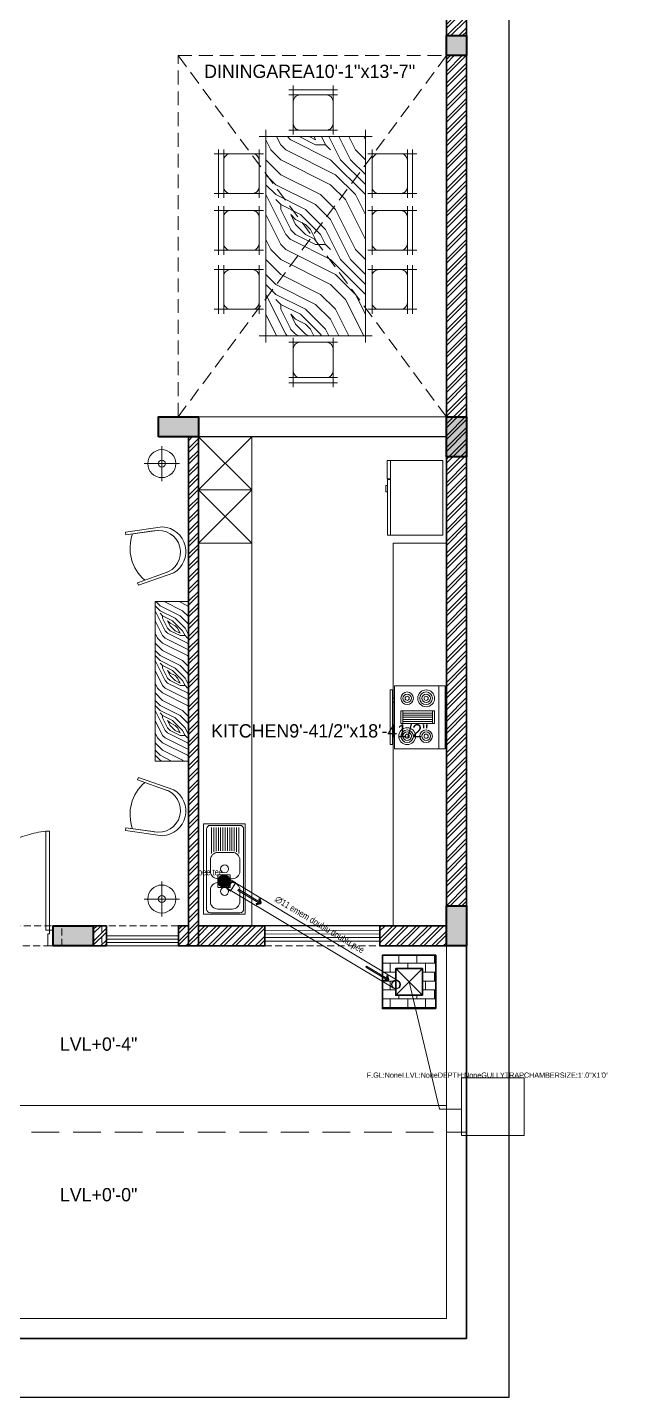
# Model space of a CAD drawing. Header units: inches. Extents: x 3094 to 3721, y -16790 to -15753.
# Drawn here: x 3449 to 3721, y -16790 to -16172 of the extents above; entities that cross this region are included whole.
import ezdxf

# ---------------------------------------------------------------- set-up
doc = ezdxf.new("R2010")
doc.units = ezdxf.units.IN
doc.header["$LTSCALE"] = 25
doc.header["$MEASUREMENT"] = 0
doc.linetypes.add('DASHED', pattern=[0.75, 0.5, -0.25])
doc.linetypes.add('HIDDEN', pattern=[0.375, 0.25, -0.125])
doc.layers.add('107 CAVERI MAIN XREF$0$FORMAT', color=7, linetype='Continuous')
doc.layers.add('FORMAT', color=7, linetype='Continuous')
for name, color, linetype, lineweight in [('ACCESORIES', 150, 'Continuous', 20), ('Door & Window', 32, 'Continuous', 20), ('Fixture', 151, 'Continuous', 15), ('Furniture', 32, 'Continuous', 9), ('PP-RWP', 6, 'Continuous', 9), ('PP-WWP', 3, 'Continuous', 9), ('SDA - Brick Wall', 7, 'Continuous', 30), ('SDA - Brick Wall Light', 254, 'Continuous', 20), ('SDA - Column', 6, 'Continuous', 40), ('SDA - Flooring Type 2', 113, 'Continuous', 18), ('SDA - Furniture', 36, 'Continuous', 9), ('SDA - Hatch Dark', 250, 'Continuous', 5), ('SDA - Hatch Lite', 252, 'Continuous', 0), ('SDA - Kitchen Counter', 21, 'Continuous', 18), ('SDA - Kitchen Fixtures', 192, 'Continuous', 5), ('SDA - Loose Furniture', 32, 'Continuous', 5), ('SDA - Overhead Lines', 252, 'DASHED', 9), ('SDA - Staircase', 1, 'Continuous', 13), ('SDA - Window', 146, 'Continuous', 13), ('WWP', 94, 'Continuous', 30)]:
    doc.layers.add(name, color=color, linetype=linetype, lineweight=lineweight)
doc.layers.add('PP- KITCHEN 1', color=34, linetype='Continuous', true_color=0x994200)
doc.layers.add('PP-OUTER ', color=34, linetype='Continuous', true_color=0x994200)
doc.styles.add('arial', font='ARIALN.TTF')
doc.styles.add('JB', font='GOTHIC.TTF', dxfattribs={"height": 5})
pattern_1 = [(45, (3081.9256, -16917.6346), (-2.65165, 2.65165), []), (45, (3083.6934, -16917.6346), (-2.65165, 2.65165), [])]
pattern_2 = [(45, (3081.9256, -14691.0874), (-2.6516504, 2.6516504), []), (45, (3083.6934, -14691.0874), (-2.6516504, 2.6516504), [])]

# ---------------------------------------------------------------- blocks, each defined once
blk = doc.blocks.new('GT 1')
at = {"layer": 'WWP', "lineweight": 15}
h = blk.add_hatch(dxfattribs=at)
h.set_pattern_fill('AR-B816', color=9, scale=0.5, style=0)
h.paths.add_polyline_path([(376155.11, 227649.48), (376131.1, 227649.48), (376131.1, 227673.48), (376155.11, 227673.48)])
h.paths.add_polyline_path([(376149.11, 227667.48), (376137.1, 227667.48), (376137.1, 227655.48), (376149.11, 227655.48)], flags=16)
at = {"layer": 'PP-WWP', "lineweight": 30}
for p, q in [((376149.11, 227655.48), (376137.1, 227667.48)), ((376137.1, 227655.48), (376149.11, 227667.48))]:
    blk.add_line(p, q, dxfattribs=at)
for points in [[(376155.11, 227649.48), (376155.11, 227673.48), (376131.1, 227673.48), (376131.1, 227649.48)], [(376149.11, 227655.48), (376149.11, 227667.48), (376137.1, 227667.48), (376137.1, 227655.48)]]:
    blk.add_lwpolyline(points, close=True, dxfattribs=at)
blk = doc.blocks.new('c')
at = {"layer": 'SDA - Hatch Dark'}
h = blk.add_hatch(color=256, dxfattribs=at)
h.dxf.hatch_style = 1
h.paths.add_polyline_path([(404.31, 589), (404.31, 598.06), (422.4, 598.06), (422.4, 589)])
at = {"layer": 'SDA - Column'}
blk.add_lwpolyline([(404.31, 589), (404.31, 598.06), (422.4, 598.06), (422.4, 589)], close=True, dxfattribs=at)
blk = doc.blocks.new('sdfc3')
at = {"layer": 'SDA - Hatch Dark'}
h = blk.add_hatch(color=256, dxfattribs=at)
h.dxf.hatch_style = 1
h.paths.add_polyline_path([(388.1, 597.15), (388.1, 606.2), (397.19, 606.2), (397.19, 597.15)])
at = {"layer": 'SDA - Column'}
blk.add_lwpolyline([(388.1, 597.15), (388.1, 606.2), (397.19, 606.2), (397.19, 597.15)], close=True, dxfattribs=at)
blk = doc.blocks.new('*U10')
at = {"color": 0, "linetype": 'ByBlock'}
blk.add_lwpolyline([(-35, 940), (-35, 0), (-70, 0), (-70, 940)], close=True, dxfattribs=at)
for points in [[(-960, -150), (-1010, -150), (-1010, -138), (-1010, -138), (-1010, 0), (-975, 0), (-975, -35), (-960, -35), (-960, -150)], [(0, -150), (0, -138), (0, -138), (0, 0), (-35, 0), (-35, -35), (-50, -35), (-50, -150), (0, -150)]]:
    blk.add_lwpolyline(points, dxfattribs=at)
at = {"color": 250, "linetype": 'DASHED', "ltscale": 250}
blk.add_arc((47, -79), 1025, 96.5703, 175.6032, dxfattribs=at)
blk = doc.blocks.new('A$C1D6C0704')
at = {"layer": 'SDA - Kitchen Fixtures', "ltscale": 0.3}
for p, q in [((1102, 0), (1102, 550)), ((1102, 550), (2300, 550)), ((2300, 550), (2300, 0)), ((1122, 460), (1122, 70)), ((2230, 510), (1172, 510)), ((1422, 460), (1272, 460)), ((1822, 460), (1672, 460)), ((1907, 445), (2250, 445)), ((1929, 415), (2250, 415)), ((1940, 385), (2250, 385)), ((2280, 70), (2280, 460)), ((1172, 360), (1172, 170)), ((1522, 360), (1522, 170)), ((1572, 360), (1572, 170)), ((1922, 360), (1922, 170)), ((1942, 355), (2250, 355)), ((1942, 325), (2250, 325)), ((1942, 295), (2250, 295)), ((1942, 265), (2250, 265)), ((1942, 235), (2250, 235)), ((1942, 205), (2250, 205)), ((1102, 0), (2300, 0)), ((1172, 20), (2230, 20)), ((1272, 70), (1422, 70)), ((1672, 70), (1822, 70)), ((1907, 85), (2250, 85)), ((1929, 115), (2250, 115)), ((1940, 145), (2250, 145)), ((1942, 175), (2250, 175))]:
    blk.add_line(p, q, dxfattribs=at)
for centre in [(1405, 272), (1704, 272)]:
    blk.add_circle(centre, 53.2, dxfattribs=at)
for centre, radius, start, end in [((1172, 460), 50, 90, 180), ((1272, 360), 100, 90, 180), ((1422, 360), 100, 0, 90), ((1672, 360), 100, 90, 180), ((1822, 360), 100, 0, 90), ((2230, 460), 50, 0, 90), ((1172, 70), 50, 180, 270), ((1272, 170), 100, 180, 270), ((1422, 170), 100, 270, 0), ((1672, 170), 100, 180, 270), ((1822, 170), 100, 270, 0), ((2230, 70), 50, 270, 0)]:
    blk.add_arc(centre, radius, start, end, dxfattribs=at)
blk = doc.blocks.new('Range-Oven - 30 in top')
for p, q in [((0, -3), (30, -3)), ((12, -6), (18, -6)), ((13, -20), (13, -6)), ((14, -6), (14, -20)), ((15, -20), (15, -6)), ((16, -6), (16, -20)), ((17, -20), (17, -6)), ((6, -24), (6, -25)), ((8, -25), (8, -24)), ((18, -20), (12, -20)), ((22, -25), (22, -24)), ((24, -24), (24, -25))]:
    blk.add_line(p, q)
for points in [[(0, -24), (0, 0), (30, 0), (30, -24)], [(12, -21), (12, -5), (18, -5), (18, -21)], [(2, -26), (2, -25), (28, -25), (28, -26)]]:
    blk.add_lwpolyline(points, close=True)
for centre, radius in [((6, -9), 4), ((6, -9), 3), ((24, -9), 3), ((6, -9), 2), ((6, -9), 1), ((24, -9), 2), ((24, -9), 1), ((6, -18), 3), ((6, -18), 2), ((6, -18), 1), ((24, -18), 4), ((24, -18), 3), ((24, -18), 2), ((24, -18), 1)]:
    blk.add_circle(centre, radius)
blk = doc.blocks.new('ADA')
at = {"layer": 'SDA - Kitchen Fixtures'}
for p, q in [((-615.54, 614.2), (-581.72, 614.2)), ((-606.89, 614.09), (-606.89, 612.76)), ((-604.23, 612.76), (-604.23, 612.1)), ((-601.28, 612.76), (-601.28, 612.1)), ((-604.23, 612.1), (-601.28, 612.1))]:
    blk.add_line(p, q, dxfattribs=at)
for points in [[(-581.72, 637.76), (-615.51, 637.76), (-615.51, 614.17)], [(-606.86, 614.17), (-606.86, 612.84), (-581.72, 612.84), (-581.72, 637.76)], [(-615.54, 614.09), (-615.54, 612.76), (-607.16, 612.76), (-607.16, 614.09)]]:
    blk.add_lwpolyline(points, dxfattribs=at)
blk = doc.blocks.new('A$C55EF659D')
at = {"layer": 'SDA - Furniture'}
for p, q in [((1.51, 0), (-20.51, 0)), ((-18.5, -20.32), (-18.5, 2.01)), ((-0.5, -20.32), (-0.5, 2.01)), ((1.51, -15.98), (-20.51, -15.98)), ((1.51, -18.31), (-20.51, -18.31)), ((-0.5, -18.31), (-18.5, -18.31))]:
    blk.add_line(p, q, dxfattribs=at)
blk.add_lwpolyline([(-18.5, -12.97), (-18.5, -3.01, -0.414214), (-15.49, 0), (-3.51, 0, -0.414214), (-0.5, -3.01), (-0.5, -12.97, -0.414214), (-3.51, -15.98), (-15.49, -15.98, -0.414214)], format="xyb", close=True, dxfattribs=at)
blk.add_lwpolyline([(-18.5, -18.31), (-0.5, -18.31), (-0.5, -15.98), (-18.5, -15.98)], close=True, dxfattribs=at)
blk = doc.blocks.new('cf')
at = {"layer": 'Furniture'}
for p, q in [((65592.54, -107055.96), (65592.62, -107054.31)), ((65615.22, -107055.37), (65592.62, -107054.31)), ((65611.55, -107056.85), (65592.54, -107055.96)), ((65612.92, -107082.7), (65594.11, -107085.59)), ((65610.48, -107083.07), (65594.11, -107085.59)), ((65594.11, -107085.59), (65594.36, -107087.22)), ((65616.73, -107083.78), (65594.36, -107087.22))]:
    blk.add_line(p, q, dxfattribs=at)
for centre, radius, start, end in [((65618.45, -107069.79), 25.28, 147.41162, 216.86926), ((65610.04, -107069.89), 13.13, 274.81169, 91.25589), ((65611.51, -107069.81), 14.91, 290.48055, 75.58703)]:
    blk.add_arc(centre, radius, start, end, dxfattribs=at)
blk = doc.blocks.new('window')
at = {"layer": 'ACCESORIES', "color": 4}
for p, q in [((3446.99, -16014.84), (3446.99, -16017.09)), ((3446.99, -16014.84), (3494.98, -16014.9)), ((3494.98, -16014.9), (3494.98, -16017.15)), ((3446.98, -16019.34), (3446.99, -16017.09)), ((3446.98, -16019.34), (3494.98, -16019.4)), ((3494.98, -16019.4), (3494.98, -16017.15))]:
    blk.add_line(p, q, dxfattribs=at)
at = {"layer": 'ACCESORIES'}
for p, q in [((3446.98, -16017.84), (3494.98, -16017.9)), ((3446.99, -16016.34), (3494.98, -16016.4))]:
    blk.add_line(p, q, dxfattribs=at)
blk = doc.blocks.new('PP-P TRAP')
at = {"linetype": 'Continuous', "ltscale": 0.005}
for p, q in [((-556, 11572), (-572, 11572)), ((-556, 11497), (-572, 11497)), ((-554, 11568), (-568, 11568)), ((-554, 11502), (-568, 11502)), ((-550, 11572), (-554, 11568)), ((-550, 11497), (-554, 11502)), ((-550, 11497), (-550, 11572)), ((-550, 11572), (-517, 11572)), ((-550, 11497), (-517, 11497))]:
    blk.add_line(p, q, dxfattribs=at)
at = {"linetype": 'Continuous'}
for p, q in [((-552, 11577), (-556, 11572)), ((-552, 11493), (-556, 11497)), ((-552, 11577), (-517, 11577)), ((-552, 11493), (-517, 11493)), ((-517, 11493), (-517, 11577))]:
    blk.add_line(p, q, dxfattribs=at)
blk.add_line((-517, 11572), (-517, 11497))
at = {"linetype": 'Continuous', "ltscale": 0.005}
for radius in [52.3, 48]:
    blk.add_circle((-608, 11535), radius, dxfattribs=at)
blk = doc.blocks.new('PP-GRATING')
at = {"linetype": 'Continuous'}
for p, q in [((-53, -49), (-53, 49)), ((-50, 53), (50, 53)), ((-39, 27), (-41, 27)), ((-41, 27), (-41, 19)), ((-39, 19), (-41, 19)), ((-41, 7), (-41, -7)), ((-39, 7), (-41, 7)), ((-39, 27), (-39, 19)), ((-39, 7), (-39, -7)), ((-37, 17), (-32, 17)), ((-37, 17), (-37, 15)), ((-37, 15), (-32, 15)), ((-32, 11), (-37, 11)), ((-37, 11), (-37, 9)), ((-32, 9), (-37, 9)), ((-32, 9), (-32, 11)), ((-30, 19), (-30, 27)), ((-28, 27), (-30, 27)), ((-30, 19), (-28, 19)), ((-30, -7), (-30, 7)), ((-30, 7), (-28, 7)), ((-28, 41), (-28, 39)), ((-20, 41), (-28, 41)), ((-20, 39), (-28, 39)), ((-28, 30), (-28, 28)), ((-28, 30), (-20, 30)), ((-28, 28), (-20, 28)), ((-28, 19), (-28, 27)), ((-28, -7), (-28, 7)), ((-24, 15), (-24, 19)), ((-22, 19), (-24, 19)), ((-22, 15), (-24, 15)), ((-24, -2), (-24, 2)), ((-22, 2), (-24, 2)), ((-22, 15), (-22, 19)), ((-22, -2), (-22, 2)), ((-20, 39), (-20, 41)), ((-20, 28), (-20, 30)), ((-20, 24), (-15, 24)), ((-20, 22), (-20, 24)), ((-20, 22), (-15, 22)), ((-15, 13), (-20, 13)), ((-20, 13), (-20, 10)), ((-15, 10), (-20, 10)), ((-20, 7), (-15, 7)), ((-20, 5), (-20, 7)), ((-20, 5), (-15, 5)), ((-17, 32), (-17, 36)), ((-15, 36), (-17, 36)), ((-17, 32), (-15, 32)), ((-15, 32), (-15, 36)), ((-15, 24), (-15, 22)), ((-15, 13), (-15, 10)), ((-15, 7), (-15, 5)), ((-13, 19), (-13, 15)), ((-11, 19), (-13, 19)), ((-13, 15), (-11, 15)), ((-13, 2), (-13, -2)), ((-11, 2), (-13, 2)), ((-11, 36), (-11, 32)), ((-9, 36), (-11, 36)), ((-11, 32), (-9, 32)), ((-11, 19), (-11, 15)), ((-11, 2), (-11, -2)), ((-9, 36), (-9, 32)), ((-7, 39), (-7, 41)), ((-7, 41), (7, 41)), ((-7, 39), (7, 39)), ((-7, 30), (7, 30)), ((-7, 30), (-7, 28)), ((-7, 28), (7, 28)), ((-7, 15), (-7, 19)), ((-5, 19), (-7, 19)), ((-5, 15), (-7, 15)), ((-7, -2), (-7, 2)), ((-5, 2), (-7, 2)), ((-5, 15), (-5, 19)), ((-5, -2), (-5, 2)), ((-3, 24), (2, 24)), ((-3, 22), (-3, 24)), ((-3, 22), (2, 22)), ((2, 13), (-3, 13)), ((-3, 13), (-3, 10)), ((2, 10), (-3, 10)), ((-3, 7), (2, 7)), ((-3, 5), (-3, 7)), ((-3, 5), (2, 5)), ((2, 24), (2, 22)), ((2, 13), (2, 10)), ((2, 7), (2, 5)), ((4, 19), (4, 15)), ((6, 19), (4, 19)), ((4, 15), (6, 15)), ((4, 2), (4, -2)), ((6, 2), (4, 2)), ((6, 19), (6, 15)), ((6, 2), (6, -2)), ((7, 41), (7, 39)), ((7, 30), (7, 28)), ((9, 32), (9, 36)), ((11, 36), (9, 36)), ((9, 32), (11, 32)), ((10, 15), (10, 19)), ((12, 19), (10, 19)), ((12, 15), (10, 15)), ((10, -2), (10, 2)), ((12, 2), (10, 2)), ((11, 32), (11, 36)), ((12, 15), (12, 19)), ((12, -2), (12, 2)), ((14, 24), (19, 24)), ((14, 22), (14, 24)), ((14, 22), (19, 22)), ((19, 13), (14, 13)), ((14, 13), (14, 10)), ((19, 10), (14, 10)), ((14, 7), (19, 7)), ((14, 5), (14, 7)), ((14, 5), (19, 5)), ((15, 32), (15, 36)), ((15, 36), (17, 36)), ((17, 32), (15, 32)), ((17, 32), (17, 36)), ((19, 41), (27, 41)), ((19, 39), (19, 41)), ((19, 39), (27, 39)), ((27, 30), (19, 30)), ((19, 28), (19, 30)), ((27, 28), (19, 28)), ((19, 24), (19, 22)), ((19, 13), (19, 10)), ((19, 7), (19, 5)), ((21, 19), (21, 15)), ((23, 19), (21, 19)), ((21, 15), (23, 15)), ((21, 2), (21, -2)), ((23, 2), (21, 2)), ((23, 19), (23, 15)), ((23, 2), (23, -2)), ((27, 41), (27, 39)), ((27, 30), (27, 28)), ((27, 19), (27, 27)), ((27, 27), (29, 27)), ((29, 19), (27, 19)), ((27, -7), (27, 7)), ((29, 7), (27, 7)), ((29, 19), (29, 27)), ((29, -7), (29, 7)), ((36, 17), (32, 17)), ((36, 15), (32, 15)), ((32, 11), (36, 11)), ((32, 9), (32, 11)), ((32, 9), (36, 9)), ((36, 17), (36, 15)), ((36, 11), (36, 9)), ((38, 27), (38, 19)), ((38, 27), (40, 27)), ((38, 19), (40, 19)), ((38, 7), (38, -7)), ((38, 7), (40, 7)), ((40, 27), (40, 19)), ((40, 7), (40, -7)), ((53, 50), (53, -49)), ((49, -52), (-50, -52)), ((-41, -7), (-39, -7)), ((-41, -27), (-41, -19)), ((-39, -19), (-41, -19)), ((-39, -27), (-41, -27)), ((-39, -27), (-39, -19)), ((-37, -9), (-32, -9)), ((-37, -9), (-37, -11)), ((-37, -11), (-32, -11)), ((-37, -17), (-37, -15)), ((-37, -15), (-32, -15)), ((-37, -17), (-32, -17)), ((-32, -9), (-32, -11)), ((-30, -7), (-28, -7)), ((-30, -19), (-28, -19)), ((-30, -19), (-30, -27)), ((-28, -27), (-30, -27)), ((-28, -19), (-28, -27)), ((-28, -28), (-20, -28)), ((-28, -30), (-28, -28)), ((-28, -30), (-20, -30)), ((-28, -41), (-28, -39)), ((-20, -39), (-28, -39)), ((-20, -41), (-28, -41)), ((-22, -2), (-24, -2)), ((-24, -19), (-24, -15)), ((-22, -15), (-24, -15)), ((-22, -19), (-24, -19)), ((-22, -19), (-22, -15)), ((-15, -5), (-20, -5)), ((-20, -5), (-20, -7)), ((-15, -7), (-20, -7)), ((-20, -10), (-15, -10)), ((-20, -13), (-20, -10)), ((-20, -13), (-15, -13)), ((-15, -22), (-20, -22)), ((-20, -22), (-20, -24)), ((-15, -24), (-20, -24)), ((-20, -28), (-20, -30)), ((-20, -39), (-20, -41)), ((-17, -32), (-17, -36)), ((-17, -32), (-15, -32)), ((-15, -36), (-17, -36)), ((-15, -5), (-15, -7)), ((-15, -10), (-15, -13)), ((-15, -22), (-15, -24)), ((-15, -32), (-15, -36)), ((-13, -2), (-11, -2)), ((-13, -15), (-13, -19)), ((-11, -15), (-13, -15)), ((-13, -19), (-11, -19)), ((-11, -15), (-11, -19)), ((-11, -36), (-11, -32)), ((-11, -32), (-9, -32)), ((-9, -36), (-11, -36)), ((-9, -36), (-9, -32)), ((-5, -2), (-7, -2)), ((-7, -19), (-7, -15)), ((-5, -15), (-7, -15)), ((-5, -19), (-7, -19)), ((-7, -28), (7, -28)), ((-7, -30), (-7, -28)), ((-7, -30), (7, -30)), ((7, -39), (-7, -39)), ((-7, -39), (-7, -41)), ((7, -41), (-7, -41)), ((-5, -19), (-5, -15)), ((2, -5), (-3, -5)), ((-3, -5), (-3, -7)), ((2, -7), (-3, -7)), ((-3, -10), (2, -10)), ((-3, -13), (-3, -10)), ((-3, -13), (2, -13)), ((2, -22), (-3, -22)), ((-3, -22), (-3, -24)), ((2, -24), (-3, -24)), ((2, -5), (2, -7)), ((2, -10), (2, -13)), ((2, -22), (2, -24)), ((4, -2), (6, -2)), ((4, -15), (4, -19)), ((6, -15), (4, -15)), ((4, -19), (6, -19)), ((6, -15), (6, -19)), ((7, -30), (7, -28)), ((7, -39), (7, -41)), ((9, -32), (9, -36)), ((9, -32), (11, -32)), ((9, -36), (11, -36)), ((12, -2), (10, -2)), ((10, -19), (10, -15)), ((12, -15), (10, -15)), ((12, -19), (10, -19)), ((11, -32), (11, -36)), ((12, -19), (12, -15)), ((19, -5), (14, -5)), ((14, -5), (14, -7)), ((19, -7), (14, -7)), ((14, -10), (19, -10)), ((14, -13), (14, -10)), ((14, -13), (19, -13)), ((19, -22), (14, -22)), ((14, -22), (14, -24)), ((19, -24), (14, -24)), ((15, -32), (15, -36)), ((17, -32), (15, -32)), ((15, -36), (17, -36)), ((17, -32), (17, -36)), ((19, -5), (19, -7)), ((19, -10), (19, -13)), ((19, -22), (19, -24)), ((27, -28), (19, -28)), ((19, -28), (19, -30)), ((27, -30), (19, -30)), ((19, -39), (19, -41)), ((19, -39), (27, -39)), ((19, -41), (27, -41)), ((21, -2), (23, -2)), ((21, -15), (21, -19)), ((23, -15), (21, -15)), ((21, -19), (23, -19)), ((23, -15), (23, -19)), ((29, -7), (27, -7)), ((27, -19), (27, -27)), ((29, -19), (27, -19)), ((27, -27), (29, -27)), ((27, -30), (27, -28)), ((27, -41), (27, -39)), ((29, -19), (29, -27)), ((36, -9), (32, -9)), ((32, -9), (32, -11)), ((36, -11), (32, -11)), ((36, -15), (32, -15)), ((36, -17), (32, -17)), ((36, -9), (36, -11)), ((36, -17), (36, -15)), ((40, -7), (38, -7)), ((38, -19), (40, -19)), ((38, -27), (38, -19)), ((38, -27), (40, -27)), ((40, -27), (40, -19))]:
    blk.add_line(p, q, dxfattribs=at)
for centre, radius, start, end in [((-50, 49), 3.41, 90, 180), ((-28, 27), 13.4, 90, 180), ((-37, 19), 4.32, 180, 270), ((-37, 7), 4.32, 90, 180), ((-28, 27), 11.4, 90, 180), ((-37, 19), 2.27, 180, 270), ((-37, 7), 2.27, 90, 180), ((-32, 19), 4.32, 270, 360), ((-32, 19), 2.27, 270, 360), ((-32, 7), 4.32, 360, 90), ((-32, 7), 2.27, 360, 90), ((-28, 27), 2.27, 90, 180), ((-28, 27), 0.227, 90, 180), ((-20, 19), 4.32, 90, 180), ((-20, 15), 4.32, 180, 270), ((-20, 2), 4.32, 90, 180), ((-20, 19), 2.27, 90, 180), ((-20, 19), 2.27, 90, 180), ((-20, 15), 2.27, 180, 270), ((-20, 2), 2.27, 90, 180), ((-20, 2), 2.27, 90, 180), ((-20, 36), 4.32, 360, 90), ((-20, 36), 2.27, 360, 90), ((-20, 32), 4.32, 270, 360), ((-20, 32), 2.27, 270, 360), ((-15, 19), 4.32, 360, 90), ((-15, 19), 2.27, 360, 90), ((-15, 15), 2.27, 270, 360), ((-15, 15), 4.32, 270, 0), ((-15, 2), 4.32, 360, 90), ((-15, 2), 2.27, 360, 90), ((-7, 36), 4.32, 90, 180), ((-7, 32), 4.32, 180, 270), ((-7, 36), 2.27, 90, 180), ((-7, 32), 2.27, 180, 270), ((-3, 19), 4.32, 90, 180), ((-3, 15), 4.32, 180, 270), ((-3, 2), 4.32, 90, 180), ((-3, 19), 2.27, 90, 180), ((-3, 19), 2.27, 90, 180), ((-3, 15), 2.27, 180, 270), ((-3, 2), 2.27, 90, 180), ((-3, 2), 2.27, 90, 180), ((2, 19), 4.32, 360, 90), ((2, 19), 2.27, 360, 90), ((2, 15), 2.27, 270, 0), ((2, 15), 4.32, 270, 0), ((2, 2), 4.32, 360, 90), ((2, 2), 2.27, 360, 90), ((7, 36), 4.32, 360, 90), ((7, 36), 2.27, 360, 90), ((7, 32), 4.32, 270, 360), ((7, 32), 2.27, 270, 360), ((14, 19), 4.32, 90, 180), ((14, 15), 4.32, 180, 270), ((14, 2), 4.32, 90, 180), ((14, 19), 2.27, 90, 180), ((14, 15), 2.27, 180, 270), ((14, 2), 2.27, 90, 180), ((14, 2), 2.27, 90, 180), ((19, 36), 4.32, 90, 180), ((19, 32), 4.32, 180, 270), ((19, 36), 2.27, 90, 180), ((19, 32), 2.27, 180, 270), ((19, 19), 4.32, 360, 90), ((19, 19), 2.27, 360, 90), ((19, 15), 2.27, 270, 0), ((19, 15), 4.32, 270, 0), ((19, 2), 4.32, 360, 90), ((19, 2), 2.27, 360, 90), ((27, 27), 13.4, 0, 90), ((27, 27), 11.4, 0, 90), ((27, 27), 2.27, 0, 90), ((27, 27), 0.227, 0, 90), ((32, 19), 4.32, 180, 270), ((32, 7), 4.32, 90, 180), ((32, 19), 2.27, 180, 270), ((32, 7), 2.27, 90, 180), ((36, 19), 2.27, 270, 0), ((36, 19), 4.32, 270, 0), ((36, 7), 4.32, 360, 90), ((36, 7), 2.27, 360, 90), ((50, 50), 2.84, 360, 90), ((-51, -50), 2.49, 171.2591, 278.7567), ((-37, -7), 4.32, 180, 270), ((-37, -19), 4.32, 90, 180), ((-28, -27), 13.4, 180, 270), ((-37, -7), 2.27, 180, 270), ((-37, -19), 2.27, 90, 180), ((-28, -27), 11.4, 180, 270), ((-32, -7), 4.32, 270, 360), ((-32, -7), 2.27, 270, 360), ((-32, -19), 4.32, 360, 90), ((-32, -19), 2.27, 360, 90), ((-28, -27), 2.27, 180, 270), ((-28, -27), 0.227, 180, 270), ((-20, -2), 4.32, 180, 270), ((-20, -15), 4.32, 90, 180), ((-20, -19), 4.32, 180, 270), ((-20, -2), 2.27, 180, 270), ((-20, -15), 2.27, 90, 180), ((-20, -15), 2.27, 90, 180), ((-20, -19), 2.27, 180, 270), ((-20, -32), 4.32, 360, 90), ((-20, -32), 2.27, 360, 90), ((-20, -36), 4.32, 270, 0), ((-20, -36), 2.27, 270, 0), ((-15, -2), 2.27, 270, 360), ((-15, -2), 4.32, 270, 0), ((-15, -15), 4.32, 360, 90), ((-15, -15), 2.27, 360, 90), ((-15, -19), 2.27, 270, 360), ((-15, -19), 4.32, 270, 0), ((-7, -32), 4.32, 90, 180), ((-7, -36), 4.32, 180, 270), ((-7, -32), 2.27, 90, 180), ((-7, -36), 2.27, 180, 270), ((-3, -2), 4.32, 180, 270), ((-3, -15), 4.32, 90, 180), ((-3, -19), 4.32, 180, 270), ((-3, -2), 2.27, 180, 270), ((-3, -15), 2.27, 90, 180), ((-3, -15), 2.27, 90, 180), ((-3, -19), 2.27, 180, 270), ((2, -2), 2.27, 270, 0), ((2, -2), 4.32, 270, 0), ((2, -15), 4.32, 360, 90), ((2, -15), 2.27, 360, 90), ((2, -19), 2.27, 270, 0), ((2, -19), 4.32, 270, 0), ((7, -32), 4.32, 360, 90), ((7, -32), 2.27, 360, 90), ((7, -36), 2.27, 269.679, 359.679), ((7, -36), 4.32, 269.679, 359.679), ((14, -2), 4.32, 180, 270), ((14, -15), 4.32, 90, 180), ((14, -19), 4.32, 180, 270), ((14, -2), 2.27, 180, 270), ((14, -15), 2.27, 90, 180), ((14, -15), 2.27, 90, 180), ((14, -19), 2.27, 180, 270), ((19, -32), 4.32, 90, 180), ((19, -36), 4.32, 180, 270), ((19, -32), 2.27, 90, 180), ((19, -36), 2.27, 180, 270), ((19, -2), 2.27, 270, 0), ((19, -2), 4.32, 270, 0), ((19, -15), 4.32, 360, 90), ((19, -15), 2.27, 360, 90), ((19, -19), 2.27, 270, 0), ((19, -19), 4.32, 270, 0), ((32, -7), 4.32, 180, 270), ((32, -19), 4.32, 90, 180), ((27, -27), 2.27, 270, 360), ((27, -27), 0.227, 270, 360), ((27, -27), 13.4, 270, 360), ((27, -27), 11.4, 270, 360), ((32, -7), 2.27, 180, 270), ((32, -19), 2.27, 90, 180), ((36, -7), 2.27, 270, 0), ((36, -7), 4.32, 270, 0), ((36, -19), 4.32, 360, 90), ((36, -19), 2.27, 360, 90), ((49, -49), 3.41, 270, 360)]:
    blk.add_arc(centre, radius, start, end, dxfattribs=at)
blk = doc.blocks.new('PP-ARROW')
h = blk.add_hatch(color=256)
h.dxf.hatch_style = 1
h.paths.add_polyline_path([(-150, 0), (-150, 15), (150, 15), (150, 0)])
edge = h.paths.add_edge_path()
edge.add_line((150, 15), (116, 50))
edge.add_line((116, 50), (105, 39))
edge.add_line((105, 39), (128, 15))
edge.add_line((150, 0), (116, -34))
edge.add_line((116, -34), (105, -23))
edge.add_line((105, -23), (128, 0))
h = blk.add_hatch(color=256)
h.dxf.hatch_style = 1
h.paths.add_polyline_path([(105, 39), (116, 50), (150, 15), (128, 15)])
h.paths.add_polyline_path([(105, -23), (128, 0), (150, 0), (116, -34)])
at = {"lineweight": 0}
for p, q in [((150, 15), (-150, 15)), ((-150, 15), (-150, 0)), ((-150, 0), (150, 0)), ((116, 50), (105, 39)), ((105, 39), (128, 15)), ((150, 15), (116, 50)), ((150, 0), (150, 15)), ((105, -23), (128, 0)), ((116, -34), (105, -23)), ((150, 0), (116, -34))]:
    blk.add_line(p, q, dxfattribs=at)
blk = doc.blocks.new('PP-GTBACK')
for radius in [37.5, 33.8]:
    blk.add_circle((-578, 2724), radius)

msp = doc.modelspace()

# ---------------------------------------------------------------- hatches: boundary and pattern name
at = {"layer": 'SDA - Furniture'}
h = msp.add_hatch(dxfattribs=at)
h.set_pattern_fill('WOODFACE,_O', color=256, scale=90, angle=270, pattern_type=2)
h.set_pattern_definition([(270, (2573.18, 160282.934), (45, -45), [2.25, -42.75]), (360, (2588.93, 160264.934), (45, 45), [4.5, -40.5]), (315, (2584.428, 160273.934), (45, -2e-14), [3.1815, -9.5445, 3.1815, -6.363, 22.275, -19.0941103]), (315, (2570.928, 160285.184), (45, -2e-14), [3.18195, -6.3639, 3.18195, -50.9118103]), (315, (2575.428, 160269.434), (45, -2e-14), [3.18195, -60.45766]), (315, (2573.178, 160264.934), (45, -2e-14), [3.18195, -60.45766]), (315, (2577.678, 160271.684), (45, -2e-14), [3.18195, -60.45766]), (315, (2579.928, 160273.934), (45, -2e-14), [6.3639, -57.27571]), (315, (2613.678, 160262.684), (45, -2e-14), [6.3639, -57.27571]), (315, (2582.178, 160278.434), (45, -2e-14), [12.7278, -50.91181]), (315, (2584.428, 160280.684), (45, -2e-14), [12.7278, -50.91181]), (315, (2597.928, 160251.434), (45, -2e-14), [12.7278, -50.91181]), (315, (2588.928, 160282.934), (45, -2e-14), [9.54594, -54.09367]), (315, (2595.678, 160291.934), (45, -2e-14), [9.54594, -54.09367]), (315, (2591.178, 160287.434), (45, -2e-14), [9.54594, -54.09367]), (315, (2604.678, 160258.184), (45, -2e-14), [15.909903, -47.729707]), (315, (2606.928, 160262.684), (45, -2e-14), [15.909903, -47.729707]), (315, (2595.678, 160258.184), (45, -2e-14), [22.273864, -41.365747]), (296.565051, (2577.678, 160278.434), (2e-08, -45), [5.031153, -95.591906]), (296.565051, (2591.178, 160269.434), (2e-08, -45), [5.031153, -95.591906]), (296.565051, (2586.678, 160271.684), (2e-08, -45), [5.031153, -95.591906]), (296.565051, (2573.178, 160280.684), (2e-08, -45), [10.062306, -90.560753]), (296.565051, (2593.428, 160271.684), (2e-08, -45), [15.093459, -85.5296]), (296.565051, (2595.678, 160276.184), (2e-08, -45), [20.124612, -80.498447]), (296.565051, (2597.928, 160280.684), (2e-08, -45), [20.124612, -80.498447]), (296.565051, (2611.428, 160287.434), (2e-08, -45), [20.124612, -80.498447]), (296.565051, (2606.928, 160287.434), (2e-08, -45), [25.155765, -75.467294]), (296.565051, (2602.428, 160285.184), (2e-08, -45), [25.155765, -75.467294]), (333.434949, (2584.428, 160269.434), (45, -2e-09), [5.031153, -95.591906]), (333.434949, (2579.928, 160276.184), (45, -2e-09), [5.031153, -95.591906]), (333.434949, (2573.178, 160282.934), (45, -2e-09), [10.062306, -90.560753]), (333.434949, (2579.928, 160269.434), (45, -2e-09), [10.062306, -90.560753]), (333.434949, (2570.928, 160287.434), (45, -2e-09), [15.093459, -85.5296]), (333.434949, (2570.928, 160291.934), (45, -2e-09), [20.124612, -80.498447]), (333.434949, (2573.178, 160251.434), (45, -2e-09), [20.124612, -80.498447]), (333.434949, (2577.678, 160267.184), (45, -2e-09), [20.124612, -80.498447]), (333.434949, (2573.178, 160258.184), (45, -2e-09), [25.155765, -75.467294]), (333.434949, (2575.428, 160262.684), (45, -2e-09), [25.155765, -75.467294])])
h.paths.add_polyline_path([(3684.34, -16101.59), (3684.34, -16103.68), (3682.64, -16103.68), (3682.64, -16101.59)])
h.paths.add_polyline_path([(3684.34, -16113.61), (3682.64, -16113.61), (3682.64, -16111.52), (3684.34, -16111.52)])
h.paths.add_polyline_path([(3720.56, -16158.14), (3717.87, -16158.14), (3717.87, -16156.05), (3720.56, -16156.05)])
h.paths.add_polyline_path([(3716.69, -16181.43), (3715.51, -16181.43), (3715.51, -16180.25), (3716.69, -16180.25)])
h.paths.add_polyline_path([(3601.42, -16221.35), (3556.46, -16221.35), (3556.43, -16311.25), (3601.45, -16311.25), (3601.45, -16301.69)])
h = msp.add_hatch(dxfattribs=at)
h.set_pattern_fill('WOODFACE,_O', color=256, scale=22.5, angle=270, pattern_type=2)
h.set_pattern_definition([(270, (3014.914, 71829.922), (22.5, -22.5), [1.125, -21.375]), (360, (3022.79, 71820.922), (22.5, 22.5), [2.25, -20.25]), (315, (3020.54, 71825.422), (22.5, -1e-14), [1.59075, -4.77225, 1.59075, -3.1815, 11.1375, -9.5470552]), (315, (3013.79, 71831.047), (22.5, -1e-14), [1.590975, -3.18195, 1.590975, -25.4559051]), (315, (3016.04, 71823.172), (22.5, -1e-14), [1.590975, -30.22883]), (315, (3014.914, 71820.922), (22.5, -1e-14), [1.590975, -30.22883]), (315, (3017.164, 71824.297), (22.5, -1e-14), [1.590975, -30.22883]), (315, (3018.29, 71825.422), (22.5, -1e-14), [3.18195, -28.637855]), (315, (3035.164, 71819.797), (22.5, -1e-14), [3.18195, -28.637855]), (315, (3019.414, 71827.672), (22.5, -1e-14), [6.3639, -25.455905]), (315, (3020.54, 71828.797), (22.5, -1e-14), [6.3639, -25.455905]), (315, (3027.29, 71814.172), (22.5, -1e-14), [6.3639, -25.455905]), (315, (3022.79, 71829.922), (22.5, -1e-14), [4.77297, -27.046835]), (315, (3026.164, 71834.422), (22.5, -1e-14), [4.77297, -27.046835]), (315, (3023.914, 71832.172), (22.5, -1e-14), [4.77297, -27.046835]), (315, (3030.664, 71817.547), (22.5, -1e-14), [7.9549515, -23.8648536]), (315, (3031.79, 71819.797), (22.5, -1e-14), [7.9549515, -23.8648536]), (315, (3026.164, 71817.547), (22.5, -1e-14), [11.136932, -20.6828733]), (296.565051, (3017.164, 71827.672), (9e-09, -22.5), [2.515576, -47.795953]), (296.565051, (3023.914, 71823.172), (9e-09, -22.5), [2.515576, -47.795953]), (296.565051, (3021.664, 71824.297), (9e-09, -22.5), [2.515576, -47.795953]), (296.565051, (3014.914, 71828.797), (9e-09, -22.5), [5.031153, -45.2803765]), (296.565051, (3025.039, 71824.297), (9e-09, -22.5), [7.5467294, -42.7648]), (296.565051, (3026.164, 71826.547), (9e-09, -22.5), [10.062306, -40.2492236]), (296.565051, (3027.289, 71828.797), (9e-09, -22.5), [10.062306, -40.2492236]), (296.565051, (3034.039, 71832.172), (9e-09, -22.5), [10.062306, -40.2492236]), (296.565051, (3031.789, 71832.172), (9e-09, -22.5), [12.5778825, -37.733647]), (296.565051, (3029.539, 71831.047), (9e-09, -22.5), [12.5778825, -37.733647]), (333.434949, (3020.539, 71823.172), (22.5, -1e-09), [2.515576, -47.795953]), (333.434949, (3018.289, 71826.547), (22.5, -1e-09), [2.515576, -47.795953]), (333.434949, (3014.914, 71829.922), (22.5, -1e-09), [5.031153, -45.2803765]), (333.434949, (3018.289, 71823.172), (22.5, -1e-09), [5.031153, -45.2803765]), (333.434949, (3013.789, 71832.172), (22.5, -1e-09), [7.5467294, -42.7648]), (333.434949, (3013.789, 71834.422), (22.5, -1e-09), [10.062306, -40.2492236]), (333.434949, (3014.914, 71814.172), (22.5, -1e-09), [10.062306, -40.2492236]), (333.434949, (3017.164, 71822.047), (22.5, -1e-09), [10.062306, -40.2492236]), (333.434949, (3014.914, 71817.547), (22.5, -1e-09), [12.5778825, -37.733647]), (333.434949, (3016.039, 71819.797), (22.5, -1e-09), [12.5778825, -37.733647])])
h.paths.add_polyline_path([(3570.49, -16362.34), (3570.49, -16363.38), (3569.65, -16363.38), (3569.65, -16362.34)])
h.paths.add_polyline_path([(3570.49, -16368.35), (3569.65, -16368.35), (3569.65, -16367.31), (3570.49, -16367.31)])
h.paths.add_polyline_path([(3588.61, -16390.61), (3587.26, -16390.61), (3587.26, -16389.57), (3588.61, -16389.57)])
h.paths.add_polyline_path([(3586.67, -16402.26), (3586.08, -16402.26), (3586.08, -16401.67), (3586.67, -16401.67)])
h.paths.add_polyline_path([(3521.59, -16431.17), (3506.56, -16431.17), (3506.55, -16503.17), (3514.07, -16503.17), (3521.6, -16503.17)])
at = {"layer": 'SDA - Hatch Lite'}
h = msp.add_hatch(dxfattribs=at)
h.set_pattern_fill('ANSI32', color=256, scale=10)
h.set_pattern_definition(pattern_1)
h.paths.add_polyline_path([(3548.96, -15779.49), (3301.69, -15779.49), (3301.69, -15788.55), (3370.32, -15788.55), (3370.32, -15788.52), (3416.63, -15788.52), (3548.96, -15788.54)])
h.paths.add_polyline_path([(3585, -15779.49), (3548.96, -15779.49), (3548.96, -15788.55), (3585, -15788.55)])
h.paths.add_polyline_path([(3637.91, -15779.49), (3594.09, -15779.49), (3594.09, -15788.55), (3637.91, -15788.55)])
h.paths.add_polyline_path([(3536.52, -16324.54), (3623.17, -16232.87), (3611.76, -16222.08), (3525.11, -16313.75)], flags=9)
h.paths.add_polyline_path([(3206.74, -15906.76), (3264.83, -15906.76), (3264.83, -15892.94), (3206.74, -15892.94)], flags=9)
h.paths.add_polyline_path([(3201.3, -15892.44), (3269.51, -15892.44), (3269.51, -15876.74), (3201.3, -15876.74)], flags=9)
h.paths.add_polyline_path([(3439.76, -16070.35), (3501.19, -16070.35), (3501.19, -16056.53), (3439.76, -16056.53)], flags=9)
h.paths.add_polyline_path([(3441.04, -16056.03), (3499.15, -16056.03), (3499.15, -16040.33), (3441.04, -16040.33)], flags=9)
h.paths.add_polyline_path([(3440.55, -15983.28), (3498.64, -15983.28), (3498.64, -15969.46), (3440.55, -15969.46)], flags=9)
h.paths.add_polyline_path([(3440.16, -15968.96), (3498.27, -15968.96), (3498.27, -15953.26), (3440.16, -15953.26)], flags=9)
h.paths.add_polyline_path([(3366.79, -16283.28), (3424.88, -16283.28), (3424.88, -16269.45), (3366.79, -16269.45)], flags=9)
h.paths.add_polyline_path([(3377, -16268.61), (3413.91, -16268.61), (3413.91, -16253.6), (3377, -16253.6)], flags=9)
h.paths.add_polyline_path([(3342.04, -16480.45), (3413.5, -16480.45), (3413.5, -16466.62), (3342.04, -16466.62)], flags=9)
h.paths.add_polyline_path([(3313.68, -16466.13), (3441.09, -16466.13), (3441.09, -16450.43), (3313.68, -16450.43)], flags=9)
h.paths.add_polyline_path([(3526.54, -16538.69), (3591.31, -16538.69), (3591.31, -16524.87), (3526.54, -16524.87)], flags=9)
h.paths.add_polyline_path([(3505.34, -16524.37), (3611.75, -16524.37), (3611.75, -16508.67), (3505.34, -16508.67)], flags=9)
h.paths.add_polyline_path([(3524.33, -16425.67), (3582.42, -16425.67), (3582.42, -16411.84), (3524.33, -16411.84)], flags=9)
h.paths.add_polyline_path([(3517.21, -16411.35), (3588.77, -16411.35), (3588.77, -16395.65), (3517.21, -16395.65)], flags=9)
h.paths.add_polyline_path([(3443.09, -16296.77), (3507.86, -16296.77), (3507.86, -16282.94), (3443.09, -16282.94)], flags=9)
h.paths.add_polyline_path([(3443.1, -16282.45), (3507.09, -16282.45), (3507.09, -16266.75), (3443.1, -16266.75)], flags=9)
h.paths.add_polyline_path([(3564.87, -16149.87), (3636.34, -16149.87), (3636.34, -16136.04), (3564.87, -16136.04)], flags=9)
h.paths.add_polyline_path([(3579.55, -16135.55), (3620.9, -16135.55), (3620.9, -16119.84), (3579.55, -16119.84)], flags=9)
h.paths.add_polyline_path([(3386.7, -16144.88), (3444.79, -16144.88), (3444.79, -16131.05), (3386.7, -16131.05)], flags=9)
h.paths.add_polyline_path([(3387.13, -16130.55), (3443.59, -16130.55), (3443.59, -16114.86), (3387.13, -16114.86)], flags=9)
h.paths.add_polyline_path([(3554.13, -16010.46), (3612.22, -16010.46), (3612.22, -15996.63), (3554.13, -15996.63)], flags=9)
h.paths.add_polyline_path([(3540.5, -15996.49), (3625.09, -15996.49), (3625.09, -15980.8), (3540.5, -15980.8)], flags=9)
h.paths.add_polyline_path([(3333.57, -15999.8), (3391.66, -15999.8), (3391.66, -15985.97), (3333.57, -15985.97)], flags=9)
h.paths.add_polyline_path([(3319.94, -15985.84), (3404.53, -15985.84), (3404.53, -15970.14), (3319.94, -15970.14)], flags=9)
h.paths.add_polyline_path([(3183.62, -15788.55), (3292.64, -15788.55), (3292.64, -15779.49), (3183.62, -15779.49)])
h = msp.add_hatch(dxfattribs=at)
h.set_pattern_fill('ANSI32', color=256, scale=10)
h.set_pattern_definition(pattern_1)
h.paths.add_polyline_path([(3647, -16099.8), (3637.95, -16099.8), (3637.95, -16175.74), (3647, -16175.74)])
h.paths.add_polyline_path([(3647, -16184.8), (3637.95, -16184.8), (3637.95, -16568.49), (3647, -16568.49)])
h = msp.add_hatch(dxfattribs=at)
h.set_pattern_fill('ANSI32', color=256, scale=10)
h.set_pattern_definition(pattern_2)
h.paths.add_polyline_path([(3521.6, -16356.85), (3521.6, -16586.58), (3526.1, -16586.58), (3526.1, -16356.85)])
h = msp.add_hatch(dxfattribs=at)
h.set_pattern_fill('ANSI32', color=256, scale=10)
h.set_pattern_definition([(45, (1477.2788, -7390.683), (-2.6516504, 2.6516504), []), (45, (1479.0465, -7390.683), (-2.6516504, 2.6516504), [])])
h.paths.add_polyline_path([(3478.69, -16577.49), (3478.69, -16586.58), (3484.6, -16586.58), (3484.6, -16577.49)])
h = msp.add_hatch(dxfattribs=at)
h.set_pattern_fill('ANSI32', color=256, scale=10)
h.set_pattern_definition([(45, (1515.688, -7390.683), (-2.6516504, 2.6516504), []), (45, (1517.4558, -7390.683), (-2.6516504, 2.6516504), [])])
h.paths.add_polyline_path([(3517.1, -16577.49), (3517.1, -16586.58), (3521.6, -16586.58), (3521.6, -16577.49)])
h = msp.add_hatch(dxfattribs=at)
h.set_pattern_fill('ANSI32', color=256, scale=10)
h.set_pattern_definition(pattern_2)
h.paths.add_polyline_path([(3526.1, -16577.52), (3526.1, -16586.58), (3556.1, -16586.58), (3556.1, -16577.52)])
h.paths.add_polyline_path([(3607.95, -16577.52), (3607.95, -16586.58), (3637.95, -16586.58), (3637.95, -16577.52)])

# ---------------------------------------------------------------- linework, layer by layer
at = {"layer": 'ACCESORIES', "color": 4}
for p, q in [((3484.61, -16582.08), (3484.6, -16584.33)), ((3484.6, -16586.58), (3484.6, -16584.33)), ((3517.1, -16582.11), (3484.61, -16582.08)), ((3517.09, -16586.61), (3517.1, -16584.36)), ((3517.1, -16582.11), (3517.1, -16584.36)), ((3517.09, -16586.61), (3484.6, -16586.58))]:
    msp.add_line(p, q, dxfattribs=at)
at = {"layer": 'ACCESORIES'}
for p, q in [((3517.1, -16585.11), (3484.6, -16585.08)), ((3517.1, -16583.61), (3484.61, -16583.58))]:
    msp.add_line(p, q, dxfattribs=at)
at = {"layer": 'PP- KITCHEN 1'}
msp.add_lwpolyline([(3526.1, -16356.75), (3637.95, -16356.75), (3637.95, -16577.52), (3526.1, -16577.52)], close=True, dxfattribs=at)
at = {"layer": 'PP-OUTER '}
msp.add_lwpolyline([(3146.73, -15753.04), (3666.1, -15753.04), (3666.1, -16790.44), (3146.73, -16790.44)], close=True, dxfattribs=at)
at = {"layer": 'PP-WWP'}
for p, q in [((3541.75, -16557.53), (3616.23, -16602.31)), ((3539.68, -16560.96), (3614.17, -16605.73)), ((3621.11, -16602.84), (3634.88, -16660.27)), ((3634.88, -16660.27), (3644.72, -16660.27))]:
    msp.add_line(p, q, dxfattribs=at)
msp.add_lwpolyline([(3644.72, -16672.08), (3673.07, -16672.08), (3673.07, -16646.09), (3644.72, -16646.09), (3644.72, -16672.08)], dxfattribs=at)
at = {"layer": 'SDA - Brick Wall'}
for p, q in [((3647, -15779.49), (3647, -16568.49)), ((3637.95, -15906.66), (3637.95, -16503.8)), ((3526.1, -16503.8), (3526.1, -16503.8)), ((3637.95, -16503.8), (3637.95, -16503.8)), ((3526.1, -16508.3), (3526.1, -16508.3)), ((3637.95, -16508.3), (3637.95, -16568.86)), ((3637.95, -16508.3), (3637.95, -16508.3))]:
    msp.add_line(p, q, dxfattribs=at)
for points in [[(3174.56, -15779.49), (3647, -15779.49), (3647, -16763.78), (3174.56, -16763.78)], [(3526.1, -16356.8), (3526.14, -16356.8), (3526.14, -16365.85), (3526.1, -16365.85)], [(3484.6, -16577.49), (3478.69, -16577.49), (3478.69, -16586.58), (3484.6, -16586.58)], [(3521.6, -16577.49), (3517.1, -16577.49), (3517.1, -16586.58), (3521.6, -16586.58)], [(3526.1, -16577.52), (3556.1, -16577.52), (3556.1, -16586.58), (3526.1, -16586.58)], [(3607.95, -16577.52), (3637.95, -16577.52), (3637.95, -16586.58), (3607.95, -16586.58)]]:
    msp.add_lwpolyline(points, close=True, dxfattribs=at)
for points in [[(3521.6, -16356.85), (3526.1, -16356.85), (3526.1, -16586.58), (3521.6, -16586.58), (3521.6, -16356.85)], [(3526.1, -16503.8), (3526.1, -16508.3)], [(3637.95, -16503.8), (3637.95, -16508.3)]]:
    msp.add_lwpolyline(points, dxfattribs=at)
at = {"layer": 'SDA - Brick Wall Light'}
for p, q in [((3637.95, -16586.58), (3637.95, -16754.69)), ((3647, -16586.58), (3647, -16763.74)), ((3292.67, -16754.69), (3637.95, -16754.69)), ((3292.67, -16763.74), (3647, -16763.74))]:
    msp.add_line(p, q, dxfattribs=at)
at = {"layer": 'SDA - Flooring Type 2'}
msp.add_line((3526.14, -16347.8), (3637.95, -16347.79), dxfattribs=at)
at = {"layer": 'SDA - Furniture'}
for p, q in [((3556.45, -16221.35), (3556.45, -16218.35)), ((3601.45, -16221.35), (3601.45, -16218.35)), ((3556.45, -16221.35), (3553.45, -16221.35)), ((3601.45, -16221.35), (3604.45, -16221.35)), ((3556.45, -16311.25), (3553.45, -16311.25)), ((3556.45, -16311.25), (3556.45, -16314.25)), ((3601.45, -16311.25), (3601.45, -16314.25)), ((3601.45, -16311.25), (3604.45, -16311.25))]:
    msp.add_line(p, q, dxfattribs=at)
at = {"layer": 'SDA - Furniture', "ltscale": 0.3}
for p, q in [((3509.6, -16376.82), (3509.6, -16361.02)), ((3517.5, -16368.92), (3501.7, -16368.92)), ((3509.6, -16557.52), (3509.6, -16573.32)), ((3517.5, -16565.42), (3501.7, -16565.42))]:
    msp.add_line(p, q, dxfattribs=at)
at = {"layer": 'SDA - Furniture'}
for points in [[(3556.45, -16311.25), (3556.45, -16221.35), (3601.45, -16221.35), (3601.45, -16311.25)], [(3506.55, -16431.17), (3521.6, -16431.17), (3521.6, -16503.17), (3506.55, -16503.17)]]:
    msp.add_lwpolyline(points, close=True, dxfattribs=at)
at = {"layer": 'SDA - Furniture', "ltscale": 0.3}
for centre, radius in [((3509.6, -16368.92), 6.32), ((3509.6, -16368.92), 1.58), ((3509.6, -16565.42), 6.32), ((3509.6, -16565.42), 1.58)]:
    msp.add_circle(centre, radius, dxfattribs=at)
at = {"layer": 'SDA - Hatch Lite', "linetype": 'HIDDEN'}
for p, q in [((3516.95, -16184.8), (3637.95, -16347.8)), ((3637.95, -16184.8), (3516.95, -16347.8))]:
    msp.add_line(p, q, dxfattribs=at)
for points in [[(3516.95, -16184.8), (3637.95, -16184.8), (3637.95, -16347.8), (3516.95, -16347.8)], [(3526.1, -16356.8), (3637.94, -16356.8), (3637.94, -16347.79), (3526.1, -16347.79)]]:
    msp.add_lwpolyline(points, close=True, dxfattribs=at)
at = {"layer": 'SDA - Hatch Lite', "linetype": 'HIDDEN', "ltscale": 2}
msp.add_lwpolyline([(3292.67, -16493.64), (3244.59, -16493.64), (3244.59, -16670.7), (3647, -16670.7), (3647, -16586.58)], dxfattribs=at)
at = {"layer": 'SDA - Kitchen Counter'}
for points in [[(3550.15, -16356.81), (3526.15, -16356.81), (3526.15, -16380.81), (3550.15, -16380.81)], [(3550.15, -16404.81), (3526.15, -16404.81), (3526.15, -16380.81), (3550.15, -16380.81)], [(3550.15, -16404.81), (3526.15, -16404.81), (3526.15, -16577.54), (3550.15, -16577.54)], [(3637.95, -16404.81), (3613.95, -16404.81), (3613.95, -16577.54), (3637.95, -16577.54)]]:
    msp.add_lwpolyline(points, close=True, dxfattribs=at)
for points in [[(3550.15, -16356.81), (3526.15, -16380.81)], [(3526.15, -16356.81), (3550.15, -16380.81)], [(3550.15, -16404.81), (3526.15, -16380.81)], [(3526.15, -16404.81), (3550.15, -16380.81)]]:
    msp.add_lwpolyline(points, dxfattribs=at)
at = {"layer": 'SDA - Overhead Lines', "ltscale": 0.25}
for points in [[(3301.6, -16577.49), (3301.6, -16586.58), (3464.52, -16586.59), (3464.52, -16577.51)], [(3482.61, -16577.49), (3482.61, -16586.58), (3521.6, -16586.55), (3521.6, -16577.47)], [(3556.1, -16577.49), (3556.1, -16586.58), (3607.95, -16586.58), (3607.95, -16577.49)]]:
    msp.add_lwpolyline(points, close=True, dxfattribs=at)
at = {"layer": 'SDA - Staircase'}
msp.add_line((3364.55, -16658.69), (3637.95, -16658.58), dxfattribs=at)
at = {"layer": 'SDA - Window'}
msp.add_line((3526.14, -16356.8), (3526.14, -16365.85), dxfattribs=at)

# ---------------------------------------------------------------- block references
at = {"layer": 'Door & Window', "xscale": 0.0475247525385094, "yscale": 0.0475247525385094, "zscale": 0.0475247525385094, "rotation": 5.8482021255e-06}
msp.add_blockref('*U10', (3460.6, -16579.45), dxfattribs=at)
at = {"layer": 'Fixture', "extrusion": (0, 0, -1), "xscale": -0.9500000000698495, "yscale": 0.9500000000698495, "zscale": -0.9500000000698495, "rotation": 89.99999999999999}
msp.add_blockref('Range-Oven - 30 in top', (-3637.35, -16469.14), dxfattribs=at)
at = {"layer": 'FORMAT', "rotation": 270}
msp.add_blockref('ADA', (2998.53, -16983), dxfattribs=at)
at = {"layer": 'PP- KITCHEN 1', "xscale": 1.080299361354344, "yscale": 1.080299361354344, "zscale": 1.080299361354344}
msp.add_blockref('window', (-167.68, 721.28), dxfattribs=at)
at = {"layer": 'PP-RWP', "xscale": 1.000147330917084, "yscale": 1.000147330917084, "zscale": 1.000147330917084}
msp.add_blockref('GT 1', (-372577.42, -244297.86), dxfattribs=at)
at = {"layer": 'PP-WWP'}
for name, p, xscale, yscale, rotation in [('PP-P TRAP', (3248.46, -17101.37), 0.05333333333333334, 0.05333333333333334, -31.012895999879), ('PP-ARROW', (3549, -16564.57), 0.0393701, 0.0393701, -31.01289599987861), ('PP-ARROW', (3606.61, -16599.21), 0.0393701, 0.0393701, -31.01289599987861), ('PP-GTBACK', (3566.75, -16744.43), 0.05333333333333334, 0.05333333333333334, -31.012895999879)]:
    msp.add_blockref(name, p, dxfattribs=dict(at, xscale=xscale, yscale=yscale, rotation=rotation))
at = {"layer": 'PP-WWP', "xscale": 0.05333333333333334, "yscale": 0.05333333333333334}
msp.add_blockref('PP-GRATING', (3537.63, -16557.38), dxfattribs=at)
at = {"layer": 'SDA - Column'}
for name, p in [('sdfc3', (3249.85, -16781.95)), ('c', (3103.74, -16945.86)), ('c', (3056.29, -17175.58))]:
    msp.add_blockref(name, p, dxfattribs=at)
at = {"layer": 'SDA - Column', "rotation": 270}
for p in [(3048.95, -15943.49), (3048.95, -16164.18)]:
    msp.add_blockref('c', p, dxfattribs=at)
at = {"layer": 'SDA - Furniture', "linetype": 'ByBlock', "yscale": 0.7499999999999947, "zscale": 0.7499999999999947}
for p, xscale, rotation in [((-20500.57, -107477.21), -0.7499999999999946, 196.7299506945345), ((-20500.57, 74542.87), 0.7499999999999947, 343.2700493054655)]:
    msp.add_blockref('cf', p, dxfattribs=dict(at, xscale=xscale, rotation=rotation))
at = {"layer": 'SDA - Kitchen Fixtures', "ltscale": 0.3, "xscale": 0.0340696927160025, "yscale": 0.0340696927160025, "zscale": 0.0340696927160025, "rotation": 90}
msp.add_blockref('A$C1D6C0704', (3547.18, -16609.86), dxfattribs=at)
at = {"layer": 'SDA - Loose Furniture', "yscale": 0.9956853634212166}
for p, xscale, zscale, rotation in [((3587.32, -16218.43), -0.9956853634212166, 0.9956853634647572, 180), ((3553.45, -16247.51), 0.9956853634212166, 0.9956853634212166, 270), ((3604.45, -16247.51), -0.9956853634212166, 0.9956853634212166, 89.99999999999999), ((3553.45, -16273.12), 0.9956853634212166, 0.9956853634212166, 270), ((3604.45, -16273.12), -0.9956853634212166, 0.9956853634212166, 89.99999999999999), ((3553.45, -16299.76), 0.9956853634212166, 0.9956853634212166, 270), ((3604.45, -16299.76), -0.9956853634212166, 0.9956853634212166, 89.99999999999999)]:
    msp.add_blockref('A$C55EF659D', p, dxfattribs=dict(at, xscale=xscale, zscale=zscale, rotation=rotation))
at = {"layer": 'SDA - Loose Furniture', "xscale": 0.9956853634212166, "yscale": 0.9956853634212166, "zscale": 0.9956853634212166}
msp.add_blockref('A$C55EF659D', (3587.32, -16314.17), dxfattribs=at)

# ---------------------------------------------------------------- texts
at = {"layer": '107 CAVERI MAIN XREF$0$FORMAT', "char_height": 6, "width": 172.5924, "attachment_point": 8, "style": 'JB'}
for s, insert in [("DININGAREA10'-1''x13'-7''", (3576.3, -16194.96)), ('KITCHEN9\'-41/2"x18\'-41/2"', (3580.83, -16492.61)), ('LVL+0\'-4"', (3481.1, -16633.98)), ('LVL+0\'-0"', (3481.1, -16701.94))]:
    msp.add_mtext(s, dxfattribs=dict(at, insert=insert))
at = {"layer": 'PP-WWP', "style": 'arial'}
for s, insert, char_height, attachment_point in [('pee tee', (3531.55, -16553.73), 2.953, 5), ('F.GL:NoneI.LVL:NoneDEPTH:NoneGULLYTRAPCHAMBERSIZE:1\'.0"X1\'0"', (3656.53, -16643.73), 2.3622, 2)]:
    msp.add_mtext(s, dxfattribs=dict(at, insert=insert, char_height=char_height, attachment_point=attachment_point))
at = {"layer": 'PP-WWP', "insert": (3579.6, -16578.9), "char_height": 2.9528, "attachment_point": 8, "rotation": 328.9871, "style": 'arial'}
msp.add_mtext('∅11 emem doublu doublu pee', dxfattribs=at)

doc.saveas('drawing.dxf')
